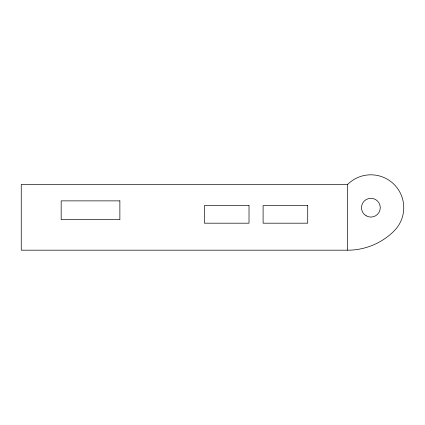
<?xml version="1.0" encoding="UTF-8"?>
<svg xmlns="http://www.w3.org/2000/svg" width="425" height="425" viewBox="0 0 425 425"><rect width="100%" height="100%" fill="white"/><g stroke="black" fill="none" stroke-linecap="round" stroke-linejoin="round"><path stroke-width="0.64" d="M347.634 250.187C364.868 250.256 381.985 243.169 394.124 230.929A32.874 32.874 0 0 0 394.124 184.439A32.874 32.874 0 0 0 347.634 184.439L21.25 184.439L21.25 250.187L347.634 250.187L347.634 184.439M119.871 200.876L61.168 200.876L61.168 219.661L119.871 219.661L119.871 200.876M249.013 205.572L204.398 205.572L204.398 223.183L249.013 223.183L249.013 205.572M307.716 205.572L263.102 205.572L263.102 223.183L307.716 223.183L307.716 205.572M366.159 215.804A9.393 9.393 0 0 0 380.269 207.713A9.393 9.393 0 0 0 366.201 199.538A9.393 9.393 0 0 0 366.159 215.804"/></g></svg>
